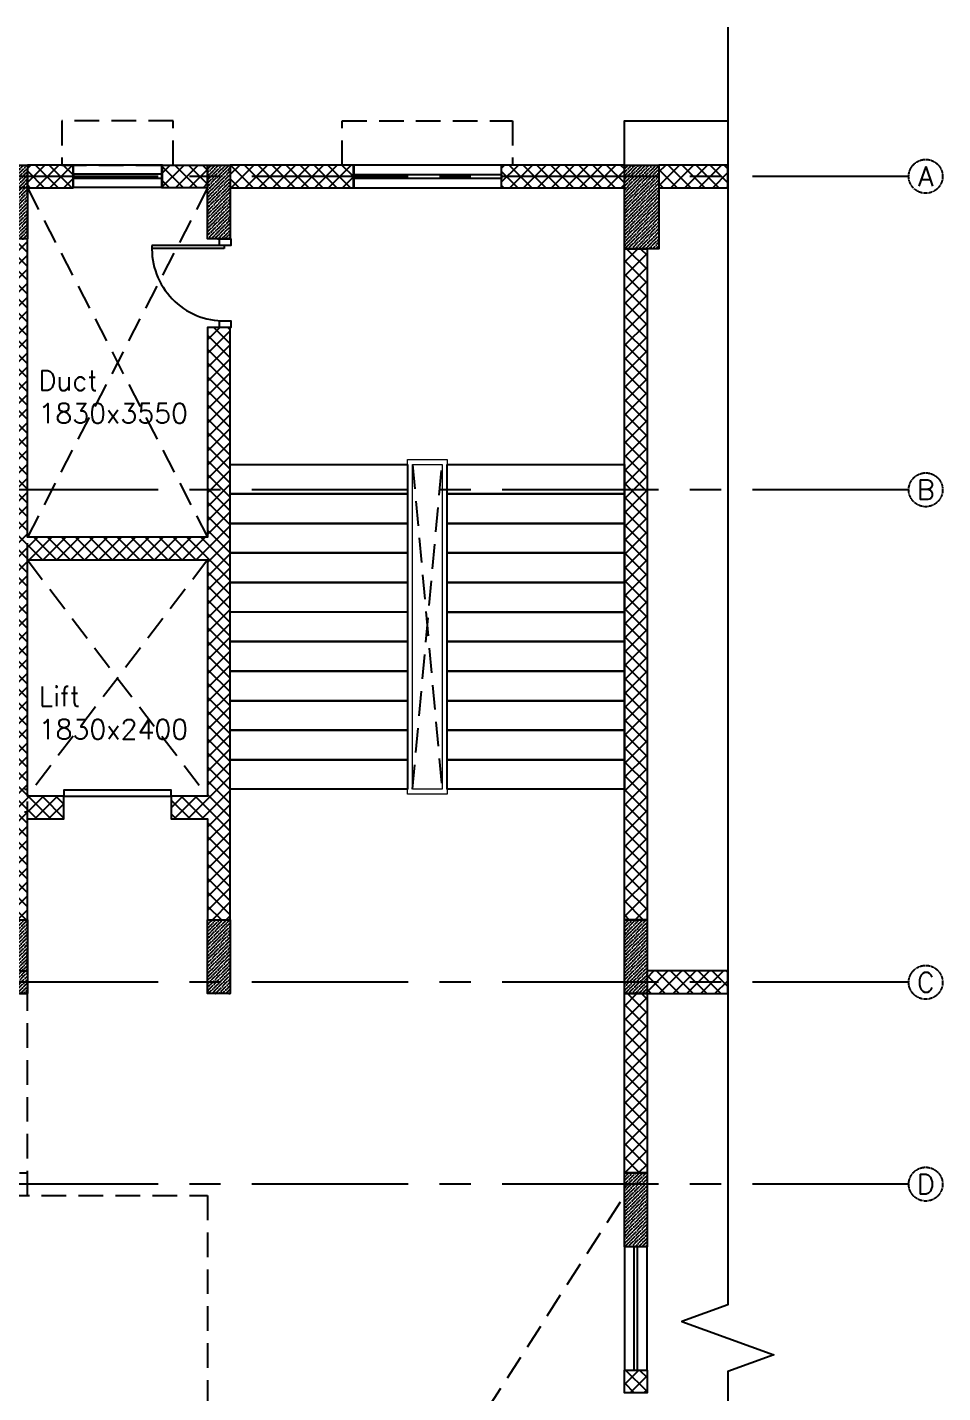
# Model space of a CAD drawing. Header units: millimetres. Extents: x 263680 to 312223, y -3811 to 33868.
# Drawn here: x 302932 to 312223, y 15581 to 29448 of the extents above; entities that cross this region are included whole.
import ezdxf

# ---------------------------------------------------------------- set-up
doc = ezdxf.new("R2010")
doc.units = ezdxf.units.MM
doc.header["$MEASUREMENT"] = 0
for name, pattern in [('CENTER', [50.8, 31.75, -6.35, 6.35, -6.35]), ('DASHED', [0.75, 0.5, -0.25]), ('HIDDEN', [0.375, 0.25, -0.125])]:
    doc.linetypes.add(name, pattern=pattern)
doc.layers.add('A_Dim', color=7, linetype='CONTINUOUS', lineweight=5)
doc.layers.add('Fab_Cut_Existing', color=8, linetype='CONTINUOUS', lineweight=18)
for name, color, linetype in [('Ano_Line_Grid', 4, 'CENTER'), ('Dim_Arc_100', 4, 'CONTINUOUS'), ('Hth_Cut_RCC_Existing', 17, 'CONTINUOUS'), ('Hth_Cut_Wall_Existing', 96, 'CONTINUOUS'), ('Pln_Cut_Door & Window', 6, 'CONTINUOUS'), ('Pln_Cut_Existing Buildings', 3, 'CONTINUOUS'), ('Pln_Elv_05', 9, 'CONTINUOUS'), ('Pln_Elv_Dotted', 8, 'HIDDEN'), ('Str_Beams', 8, 'HIDDEN'), ('Str_RCC_Existing', 17, 'CONTINUOUS'), ('Str_RCC_Proposed', 5, 'CONTINUOUS'), ('Txt_Arc', 2, 'CONTINUOUS'), ('Txt_Grid', 4, 'CONTINUOUS'), ('Wal_Cut_Existing', 96, 'CONTINUOUS')]:
    doc.layers.add(name, color=color, linetype=linetype)
doc.styles.add('Jwalant', font='romans.shx')
doc.styles.add('MSA_Standard', font='romans.shx')
pattern_1 = [(45, (-5, 0), (-70.710678, 70.710678), []), (135, (-5, 0), (-70.710678, -70.710678), [])]
pattern_2 = [(45, (-5, 48285.22), (-70.710678, 70.710678), []), (135, (-5, 48285.22), (-70.710678, -70.710678), [])]

# ---------------------------------------------------------------- blocks, each defined once
blk = doc.blocks.new('Door_900')
at = {"layer": 'Pln_Cut_Door & Window'}
for p, q in [((261923, 20058, 0), (261956, 20058, 0)), ((261923, 20058, 0), (261923, 19325, 0)), ((261956, 20058, 0), (261956, 19325, 0))]:
    blk.add_line(p, q, dxfattribs=at)
blk.add_lwpolyline([(261923, 20010), (261856, 20010), (261856, 20125), (261923, 20125)], close=True, dxfattribs=at)
at = {"layer": 'Pln_Cut_Door & Window', "elevation": 0}
blk.add_lwpolyline([(262756, 20010), (262690, 20010), (262690, 20125), (262756, 20125)], close=True, dxfattribs=at)
at = {"layer": 'Pln_Cut_Door & Window'}
blk.add_arc((261956, 20058, 0), 734, 267.4064, 0.7102, dxfattribs=at)
blk = doc.blocks.new('GRID 1')
at = {"layer": 'Ano_Line_Grid', "ltscale": 50}
for p, q in [((311884, 27934), (264029, 27934)), ((311884, 24751), (264029, 24751)), ((311884, 19749), (264029, 19749)), ((311884, 17699), (264029, 17699))]:
    blk.add_line(p, q, dxfattribs=at)
at = {"layer": 'Ano_Line_Grid'}
for centre in [(312056, 27934), (312056, 24751), (312056, 19749), (312056, 17699)]:
    blk.add_circle(centre, 172, dxfattribs=at)
at = {"layer": 'Txt_Grid', "char_height": 200, "attachment_point": 5, "style": 'Jwalant'}
for s, insert in [('A', (312056, 27934)), ('B', (312056, 24751)), ('C', (312056, 19749)), ('D', (312056, 17699))]:
    blk.add_mtext_dynamic_manual_height_columns(s, width=700.14, gutter_width=1, heights=[0], dxfattribs=dict(at, insert=insert))
blk = doc.blocks.new('W3')
at = {"layer": 'Pln_Cut_Door & Window'}
for points in [[(299957, 28049), (301457, 28049), (301457, 27819), (299957, 27819)], [(301457, 27954), (299957, 27954), (299957, 27914), (301457, 27914)]]:
    blk.add_lwpolyline(points, close=True, dxfattribs=at)
blk = doc.blocks.new('EC')
at = {"layer": 'Hth_Cut_RCC_Existing'}
h = blk.add_hatch(dxfattribs=at)
h.set_pattern_fill('ANSI36', color=256, scale=200)
h.set_pattern_definition([(45, (1509.642, -10610.628), (13.2582521, 48.6135912), [62.5, -12.5, 0, -12.5])])
h.paths.add_polyline_path([(225663, -107515), (225893, -107515), (225893, -108265), (225663, -108265)])
at = {"layer": 'Str_RCC_Existing'}
blk.add_lwpolyline([(225663, -107515), (225893, -107515), (225893, -108265), (225663, -108265)], close=True, dxfattribs=at)
blk = doc.blocks.new('ew')
at = {"layer": 'Pln_Cut_Door & Window'}
for points in [[(303856, 28677), (304756, 28677), (304756, 28447), (303856, 28447)], [(304756, 28582), (303856, 28582), (303856, 28542), (304756, 28542)]]:
    blk.add_lwpolyline(points, close=True, dxfattribs=at)
blk = doc.blocks.new('str beams')
at = {"layer": 'Str_Beams', "ltscale": 1000}
for p, q in [((298727, 28119), (302932, 28119)), ((302932, 17654), (302932, 28119)), ((302932, 27889), (298727, 27889)), ((298402, 21779), (302932, 21779)), ((298402, 21549), (302932, 21549)), ((298727, 19934), (302932, 19934)), ((298727, 19704), (302932, 19704)), ((298727, 17884), (302932, 17884)), ((298727, 17654), (302932, 17654))]:
    blk.add_line(p, q, dxfattribs=at)

msp = doc.modelspace()

# ---------------------------------------------------------------- hatches: boundary and pattern name
at = {"layer": 'Hth_Cut_RCC_Existing'}
h = msp.add_hatch(dxfattribs=at)
h.set_pattern_fill('ANSI36', color=256, scale=200)
h.set_pattern_definition([(45, (84838.358, 124953.19), (13.2582521, 48.6135912), [62.5, -12.5, 0, -12.5])])
h.paths.add_polyline_path([(308992, 28049), (309342, 28049), (309342, 27199), (308992, 27199)])
h = msp.add_hatch(dxfattribs=at)
h.set_pattern_fill('ANSI36', color=256, scale=200)
h.set_pattern_definition([(45, (84838.358, 117388.19), (13.2582521, 48.6135912), [62.5, -12.5, 0, -12.5])])
h.paths.add_polyline_path([(308992, 20384), (309222, 20384), (309222, 19634), (308992, 19634)])
h = msp.add_hatch(dxfattribs=at)
h.set_pattern_fill('ANSI36', color=256, scale=200)
h.set_pattern_definition([(45, (84838.358, 114818.19), (13.2582521, 48.6135912), [62.5, -12.5, 0, -12.5])])
h.paths.add_polyline_path([(308992, 17814), (309222, 17814), (309222, 17064), (308992, 17064)])
at = {"layer": 'Hth_Cut_Wall_Existing'}
h = msp.add_hatch(dxfattribs=at)
h.set_pattern_fill('ANSI37', color=256, scale=800)
h.set_pattern_definition(pattern_1)
h.paths.add_polyline_path([(302932, 27819), (303397, 27819), (303397, 28049), (302932, 28049)])
h = msp.add_hatch(dxfattribs=at)
h.set_pattern_fill('ANSI37', color=256, scale=800)
h.set_pattern_definition(pattern_1)
h.paths.add_polyline_path([(304762, 27819), (304297, 27819), (304297, 28049), (304762, 28049)])
h = msp.add_hatch(dxfattribs=at)
h.set_pattern_fill('ANSI37', color=256, scale=800)
h.set_pattern_definition(pattern_1)
h.paths.add_polyline_path([(306242, 28049), (304992, 28049), (304992, 27819), (306242, 27819)])
h = msp.add_hatch(dxfattribs=at)
h.set_pattern_fill('ANSI37', color=256, scale=800)
h.set_pattern_definition(pattern_1)
h.paths.add_polyline_path([(308992, 28049), (307742, 28049), (307742, 27819), (308992, 27819)])
h = msp.add_hatch(dxfattribs=at)
h.set_pattern_fill('ANSI37', color=256, scale=800)
h.set_pattern_definition(pattern_2)
h.paths.add_polyline_path([(309342, 27819), (310042, 27819), (310042, 28049), (309342, 28049)])
h = msp.add_hatch(dxfattribs=at)
h.set_pattern_fill('ANSI37', color=256, scale=800)
h.set_pattern_definition([(45, (302875.8, 20995.17), (-70.7107, 70.7107), []), (135, (302875.8, 20995.17), (-70.7107, -70.7107), [])])
h.paths.add_polyline_path([(302932, 21409), (302702, 21409), (302702, 20384), (302932, 20384)])
h.paths.add_polyline_path([(304992, 21409), (304762, 21409), (304762, 20384), (304992, 20384)])
h.paths.add_polyline_path([(302932, 27299), (302702, 27299), (302702, 21409), (303302, 21409), (303302, 21639), (302932, 21639), (302932, 24039), (304762, 24039), (304762, 21639), (304392, 21639), (304392, 21409), (304992, 21409), (304992, 26399), (304762, 26399), (304762, 24269), (302932, 24269)])
h = msp.add_hatch(dxfattribs=at)
h.set_pattern_fill('ANSI37', color=256, scale=800)
h.set_pattern_definition(pattern_2)
h.paths.add_polyline_path([(308992, 27199), (309222, 27199), (309222, 20384), (308992, 20384)])
h = msp.add_hatch(dxfattribs=at)
h.set_pattern_fill('ANSI37', color=256, scale=800)
h.set_pattern_definition([(45, (-125, 40100.22), (-70.710678, 70.710678), []), (135, (-125, 40100.22), (-70.710678, -70.710678), [])])
h.paths.add_polyline_path([(309222, 19634), (310042, 19634), (310042, 19864), (309222, 19864)])
h = msp.add_hatch(dxfattribs=at)
h.set_pattern_fill('ANSI37', color=256, scale=800)
h.set_pattern_definition(pattern_1)
h.paths.add_polyline_path([(308992, 19634), (309222, 19634), (309222, 17814), (308992, 17814)])
h = msp.add_hatch(dxfattribs=at)
h.set_pattern_fill('ANSI37', color=256, scale=800)
h.set_pattern_definition([(45, (-5, -2570), (-70.710678, 70.710678), []), (135, (-5, -2570), (-70.710678, -70.710678), [])])
h.paths.add_polyline_path([(308992, 15811), (309222, 15811), (309222, 15581), (308992, 15581)])

# ---------------------------------------------------------------- linework, layer by layer
at = {"layer": 'Fab_Cut_Existing'}
for points in [[(306792, 25059), (307192, 25059), (307192, 21659), (306792, 21659)], [(306842, 25009), (307142, 25009), (307142, 21709), (306842, 21709)]]:
    msp.add_lwpolyline(points, close=True, dxfattribs=at)
at = {"layer": 'Pln_Cut_Door & Window'}
for points in [[(303302, 21639), (304392, 21639), (304392, 21701), (303302, 21701)], [(308992, 15811), (309222, 15811), (309222, 17064), (308992, 17064)], [(309127, 15811), (309127, 17064), (309087, 17064), (309087, 15811)]]:
    msp.add_lwpolyline(points, close=True, dxfattribs=at)
at = {"layer": 'Pln_Cut_Existing Buildings', "linetype": 'DASHED', "ltscale": 10}
for points in [[(304992, 25009), (306792, 25009), (306792, 24709), (304992, 24709)], [(304992, 24709), (306792, 24709), (306792, 24409), (304992, 24409)], [(304992, 24409), (306792, 24409), (306792, 24109), (304992, 24109)], [(304992, 24109), (306792, 24109), (306792, 23809), (304992, 23809)], [(304992, 23809), (306792, 23809), (306792, 23509), (304992, 23509)]]:
    msp.add_lwpolyline(points, close=True, dxfattribs=at)
at = {"layer": 'Pln_Cut_Existing Buildings'}
for points in [[(307192, 25009), (308992, 25009), (308992, 24709), (307192, 24709)], [(307192, 24709), (308992, 24709), (308992, 24409), (307192, 24409)], [(307192, 24409), (308992, 24409), (308992, 24109), (307192, 24109)], [(307192, 24109), (308992, 24109), (308992, 23809), (307192, 23809)], [(307192, 23809), (308992, 23809), (308992, 23509), (307192, 23509)], [(307192, 23509), (308992, 23509), (308992, 23209), (307192, 23209)], [(304992, 23209), (306792, 23209), (306792, 22909), (304992, 22909)], [(307192, 23209), (308992, 23209), (308992, 22909), (307192, 22909)], [(304992, 22909), (306792, 22909), (306792, 22609), (304992, 22609)], [(307192, 22909), (308992, 22909), (308992, 22609), (307192, 22609)], [(304992, 22609), (306792, 22609), (306792, 22309), (304992, 22309)], [(307192, 22609), (308992, 22609), (308992, 22309), (307192, 22309)], [(304992, 22309), (306792, 22309), (306792, 22009), (304992, 22009)], [(307192, 22309), (308992, 22309), (308992, 22009), (307192, 22009)], [(304992, 22009), (306792, 22009), (306792, 21709), (304992, 21709)], [(307192, 22009), (308992, 22009), (308992, 21709), (307192, 21709)]]:
    msp.add_lwpolyline(points, close=True, dxfattribs=at)
msp.add_lwpolyline([(306792, 23509), (306792, 23209), (304992, 23209), (304992, 23509)], dxfattribs=at)
at = {"layer": 'Pln_Elv_05', "ltscale": 1000}
msp.add_lwpolyline([(308992, 28049), (308992, 28499), (310042, 28499)], dxfattribs=at)
at = {"layer": 'Pln_Elv_Dotted', "ltscale": 1000}
for p, q in [((302932, 27819), (304762, 24269)), ((304762, 27819), (302932, 24269)), ((306842, 25009), (307142, 21709)), ((306842, 21709), (307142, 25009)), ((302932, 24039), (304762, 21639)), ((304762, 24039), (302932, 21639)), ((298702, 1523), (308992, 17584))]:
    msp.add_line(p, q, dxfattribs=at)
for points in [[(303282, 28049), (304412, 28049), (304412, 28499), (303282, 28499)], [(307857, 28049), (306127, 28049), (306127, 28499), (307857, 28499)]]:
    msp.add_lwpolyline(points, close=True, dxfattribs=at)
msp.add_lwpolyline([(302702, 19634), (302702, 17699), (302702, 17584), (304762, 17584), (304762, 9713), (301012, 9713), (301012, 1523), (301012, 1523)], dxfattribs=at)
at = {"layer": 'Str_RCC_Existing'}
for points in [[(308992, 28049), (309342, 28049), (309342, 27199), (308992, 27199)], [(308992, 20384), (309222, 20384), (309222, 19634), (308992, 19634)], [(308992, 17814), (309222, 17814), (309222, 17064), (308992, 17064)]]:
    msp.add_lwpolyline(points, close=True, dxfattribs=at)
at = {"layer": 'Str_RCC_Proposed'}
msp.add_lwpolyline([(310042, 29448), (310042, 16475), (309574, 16305), (310509, 15965), (310042, 15795), (310042, -2469), (310042, -2469)], dxfattribs=at)
at = {"layer": 'Wal_Cut_Existing'}
for points in [[(302932, 27819), (303397, 27819), (303397, 28049), (302932, 28049)], [(304762, 27819), (304297, 27819), (304297, 28049), (304762, 28049)], [(306242, 28049), (304992, 28049), (304992, 27819), (306242, 27819)], [(308992, 28049), (307742, 28049), (307742, 27819), (308992, 27819)], [(309342, 27819), (310042, 27819), (310042, 28049), (309342, 28049)], [(308992, 27199), (309222, 27199), (309222, 20384), (308992, 20384)], [(309222, 19634), (310042, 19634), (310042, 19864), (309222, 19864)], [(308992, 19634), (309222, 19634), (309222, 17814), (308992, 17814)], [(308992, 15811), (309222, 15811), (309222, 15581), (308992, 15581)]]:
    msp.add_lwpolyline(points, close=True, dxfattribs=at)
for points in [[(304992, 20384), (304992, 20384), (304992, 26399), (304762, 26399), (304762, 24269), (302932, 24269), (302932, 27299), (302702, 27299), (302702, 20384), (302702, 20384), (302702, 20384)], [(302702, 20384), (302702, 20384), (302702, 20384), (302932, 20384), (302932, 21409), (303302, 21409), (303302, 21639), (302932, 21639), (302932, 24039), (304762, 24039), (304762, 21639), (304392, 21639), (304392, 21409), (304762, 21409), (304762, 20384), (304992, 20384), (304992, 20384), (304992, 20384)]]:
    msp.add_lwpolyline(points, dxfattribs=at)

# ---------------------------------------------------------------- block references
at = {"layer": 'A_Dim'}
for p in [(77039, 135564), (79099, 135564), (77039, 127899), (79099, 127899)]:
    msp.add_blockref('EC', p, dxfattribs=at)
at = {"layer": 'Dim_Arc_100'}
msp.add_blockref('GRID 1', (-5, 0), dxfattribs=at)
at = {"layer": 'Pln_Cut_Door & Window'}
msp.add_blockref('ew', (-455, -627), dxfattribs=at)
at = {"layer": 'Pln_Cut_Door & Window', "xscale": -1}
msp.add_blockref('W3', (607703, 0), dxfattribs=at)
at = {"layer": 'Pln_Cut_Door & Window', "rotation": 270}
msp.add_blockref('Door_900', (284872, 289156), dxfattribs=at)
at = {"layer": 'Str_Beams', "ltscale": 1900}
msp.add_blockref('str beams', (0, -70, 0), dxfattribs=at)

# ---------------------------------------------------------------- texts
at = {"layer": 'Txt_Arc', "char_height": 200, "width": 3492.01, "attachment_point": 1, "style": 'MSA_Standard'}
for s, insert in [('Duct\\P1830x3550', (303045, 25961)), ('Lift\\P1830x2400', (303047, 22752))]:
    msp.add_mtext(s, dxfattribs=dict(at, insert=insert))

doc.saveas('drawing.dxf')
